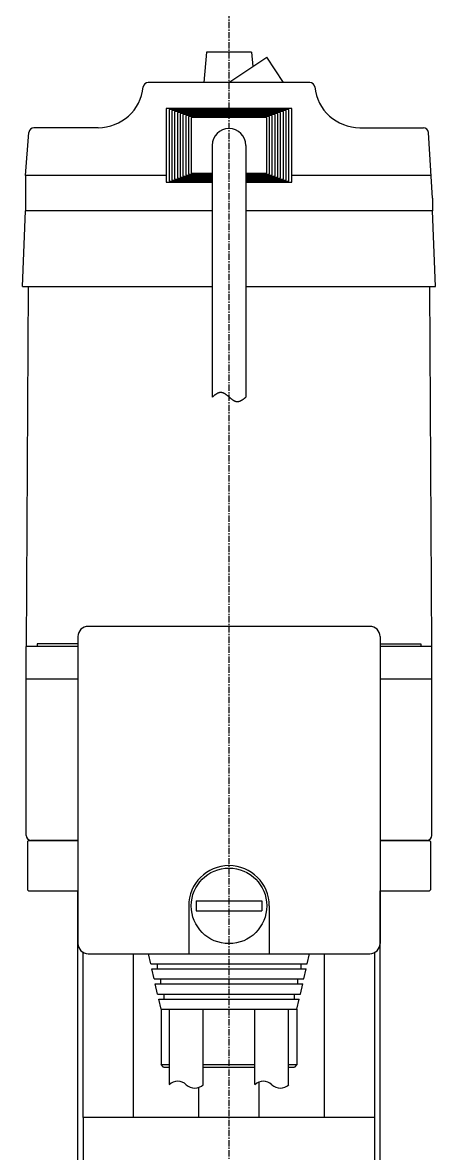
# Model space of a CAD drawing. Extents: x 249 to 1051, y 18 to 1020.
# Drawn here: x 725.5 to 807.5, y 455.4 to 679.9 of the extents above; entities that cross this region are included whole.
import ezdxf

# ---------------------------------------------------------------- set-up
doc = ezdxf.new("R2010")
doc.units = 0
doc.linetypes.add('CENTER', pattern=[2, 1.25, -0.25, 0.25, -0.25])
doc.layers.get('0').update_dxf_attribs({"linetype": 'CONTINUOUS'})
doc.layers.add('CENTER', color=1, linetype='CENTER')

msp = doc.modelspace()

# ---------------------------------------------------------------- linework, layer by layer
at = {"color": 7, "linetype": 'CONTINUOUS'}
for p, q in [((762, 674.02), (761.5, 668.02)), ((771, 674.02), (762, 674.02)), ((771, 674.02), (771.24, 671.17)), ((766.5, 668.02), (774, 673.02)), ((777.33, 668.02), (774, 673.02)), ((782.55, 668.02), (750.45, 668.02)), ((754.05, 662.82), (754.05, 648.22)), ((778.95, 662.82), (754.05, 662.82)), ((754.6, 662.62), (754.6, 648.42)), ((778.4, 662.62), (754.6, 662.62)), ((755.15, 662.42), (755.15, 648.62)), ((777.85, 662.42), (755.15, 662.42)), ((777.85, 648.62), (777.85, 662.42)), ((778.4, 648.42), (778.4, 662.62)), ((778.95, 648.22), (778.95, 662.82)), ((755.7, 662.22), (755.7, 648.82)), ((777.3, 662.22), (755.7, 662.22)), ((756.25, 662.02), (756.25, 649.02)), ((776.75, 662.02), (756.25, 662.02)), ((756.8, 661.82), (756.8, 649.22)), ((776.2, 661.82), (756.8, 661.82)), ((757.35, 661.62), (757.35, 649.42)), ((775.65, 661.62), (757.35, 661.62)), ((757.9, 661.42), (757.9, 649.62)), ((775.1, 661.42), (757.9, 661.42)), ((758.45, 661.22), (758.45, 649.82)), ((774.55, 661.22), (758.45, 661.22)), ((759, 661.02), (759, 650.02)), ((774, 661.02), (759, 661.02)), ((774, 650.02), (774, 661.02)), ((774.55, 649.82), (774.55, 661.22)), ((775.1, 649.62), (775.1, 661.42)), ((775.65, 649.42), (775.65, 661.62)), ((776.2, 649.22), (776.2, 661.82)), ((776.75, 649.02), (776.75, 662.02)), ((777.3, 648.82), (777.3, 662.22)), ((726.1, 649.52), (726.75, 658.09)), ((740.5, 659.02), (727.75, 659.02)), ((792.5, 659.02), (805.12, 659.02)), ((806.9, 645.02), (806.11, 658.08)), ((763.15, 655.52), (763.15, 605.52)), ((769.85, 655.52), (769.85, 605.52)), ((726.1, 649.52), (726.1, 642.52)), ((754.05, 649.52), (726.1, 649.52)), ((756.25, 649.02), (763.15, 649.02)), ((756.8, 649.22), (763.15, 649.22)), ((757.35, 649.42), (763.15, 649.42)), ((757.9, 649.62), (763.15, 649.62)), ((758.45, 649.82), (763.15, 649.82)), ((759, 650.02), (763.15, 650.02)), ((769.85, 650.02), (774, 650.02)), ((769.85, 649.82), (774.55, 649.82)), ((769.85, 649.62), (775.1, 649.62)), ((769.85, 649.42), (775.65, 649.42)), ((769.85, 649.22), (776.2, 649.22)), ((769.85, 649.02), (776.75, 649.02)), ((806.63, 649.52), (778.95, 649.52)), ((754.05, 648.22), (763.15, 648.22)), ((754.6, 648.42), (763.15, 648.42)), ((755.15, 648.62), (763.15, 648.62)), ((755.7, 648.82), (763.15, 648.82)), ((769.85, 648.82), (777.3, 648.82)), ((769.85, 648.62), (777.85, 648.62)), ((769.85, 648.42), (778.4, 648.42)), ((769.85, 648.22), (778.95, 648.22)), ((806.9, 645.02), (806.9, 642.52)), ((725.5, 627.52), (726.1, 642.52)), ((763.15, 642.52), (726.1, 642.52)), ((806.9, 642.52), (769.85, 642.52)), ((807.5, 627.52), (806.9, 642.52)), ((725.5, 627.52), (763.15, 627.52)), ((726.3, 556.02), (726.7, 627.52)), ((769.85, 627.52), (807.5, 627.52)), ((806.3, 627.52), (806.7, 556.02)), ((794.5, 560.02), (738.5, 560.02)), ((736.5, 558.02), (736.5, 497.02)), ((796.5, 558.02), (796.5, 497.02)), ((736.5, 556.02), (726.2, 556.02)), ((726.2, 518.52), (726.2, 556.02)), ((728.42, 556.52), (728.42, 556.02)), ((736.5, 556.52), (728.42, 556.52)), ((796.5, 556.52), (804.58, 556.52)), ((806.8, 556.02), (796.5, 556.02)), ((804.58, 556.52), (804.58, 556.02)), ((806.8, 518.52), (806.8, 556.02)), ((736.5, 549.52), (726.2, 549.52)), ((806.8, 549.52), (796.5, 549.52)), ((726.5, 517.32), (726.7, 517.52)), ((726.5, 517.32), (726.5, 507.72)), ((726.7, 517.52), (736.5, 517.52)), ((736.5, 517.52), (727.2, 517.52)), ((805.8, 517.52), (796.5, 517.52)), ((796.5, 517.52), (806.3, 517.52)), ((806.3, 517.52), (806.5, 517.32)), ((806.5, 517.32), (806.5, 507.72)), ((726.5, 507.72), (726.7, 507.52)), ((726.7, 507.52), (736.5, 507.52)), ((736.5, 427.52), (736.5, 507.52)), ((796.5, 507.52), (806.3, 507.52)), ((796.5, 427.52), (796.5, 507.52)), ((806.5, 507.72), (806.3, 507.52)), ((760, 505.52), (760, 503.52)), ((760, 505.52), (773, 505.52)), ((773, 505.52), (773, 503.52)), ((758.5, 504.52), (758.5, 495.02)), ((760, 503.52), (773, 503.52)), ((774.5, 504.52), (774.5, 495.02)), ((737.5, 462.52), (737.5, 495.28)), ((738.5, 495.02), (794.5, 495.02)), ((747.5, 462.52), (747.5, 495.02)), ((750.96, 493.02), (750.5, 495.02)), ((782.05, 493.02), (782.5, 495.02)), ((785.5, 462.52), (785.5, 495.02)), ((795.5, 462.52), (795.5, 495.28)), ((750.96, 493.02), (782.05, 493.02)), ((751.64, 490.02), (751.18, 492.02)), ((751.18, 492.02), (781.82, 492.02)), ((752.21, 493.02), (752.21, 492.02)), ((780.79, 493.02), (780.79, 492.02)), ((781.36, 490.02), (781.82, 492.02)), ((751.64, 490.02), (781.36, 490.02)), ((752.89, 490.02), (752.89, 489.02)), ((780.11, 490.02), (780.11, 489.02)), ((752.32, 487.02), (751.86, 489.02)), ((751.86, 489.02), (781.14, 489.02)), ((780.68, 487.02), (781.14, 489.02)), ((752.32, 487.02), (780.68, 487.02)), ((753, 484.02), (752.55, 486.02)), ((752.55, 486.02), (780.46, 486.02)), ((753.57, 487.02), (753.57, 486.02)), ((779.43, 487.02), (779.43, 486.02)), ((780, 484.02), (780.46, 486.02)), ((753, 484.02), (753, 473.02)), ((753, 484.02), (780, 484.02)), ((754.65, 469.02), (754.65, 484.02)), ((761.35, 468.99), (761.35, 484.02)), ((771.65, 469.02), (771.65, 484.02)), ((778.35, 468.99), (778.35, 484.02)), ((780, 484.02), (780, 473.02)), ((753, 473.02), (754.65, 473.02)), ((753.5, 472.52), (753, 473.02)), ((753.5, 472.52), (754.65, 472.52)), ((761.35, 473.02), (771.65, 473.02)), ((761.35, 472.52), (771.65, 472.52)), ((778.35, 473.02), (780, 473.02)), ((778.35, 472.52), (779.5, 472.52)), ((780, 473.02), (779.5, 472.52)), ((772.5, 462.52), (772.5, 469.55)), ((760.5, 462.52), (760.5, 468.47)), ((737.5, 462.52), (737.5, 427.52)), ((795.5, 462.52), (737.5, 462.52)), ((795.5, 427.52), (795.5, 462.52))]:
    msp.add_line(p, q, dxfattribs=at)
at = {"color": 7}
msp.add_polyline3d([(763.15, 605.52, 0), (763.19, 605.55, 0), (763.22, 605.58, 0), (763.25, 605.61, 0), (763.29, 605.64, 0), (763.33, 605.67, 0), (763.36, 605.7, 0), (763.39, 605.73, 0), (763.43, 605.76, 0), (763.47, 605.79, 0), (763.5, 605.82, 0), (763.53, 605.85, 0), (763.57, 605.87, 0), (763.6, 605.9, 0), (763.64, 605.93, 0), (763.67, 605.96, 0), (763.71, 605.98, 0), (763.74, 606.01, 0), (763.78, 606.04, 0), (763.81, 606.06, 0), (763.85, 606.09, 0), (763.88, 606.12, 0), (763.92, 606.14, 0), (763.95, 606.16, 0), (763.99, 606.19, 0), (764.02, 606.21, 0), (764.06, 606.23, 0), (764.09, 606.25, 0), (764.13, 606.27, 0), (764.16, 606.29, 0), (764.2, 606.31, 0), (764.23, 606.33, 0), (764.26, 606.35, 0), (764.3, 606.37, 0), (764.34, 606.38, 0), (764.37, 606.4, 0), (764.4, 606.41, 0), (764.44, 606.43, 0), (764.47, 606.44, 0), (764.51, 606.45, 0), (764.54, 606.46, 0), (764.58, 606.47, 0), (764.61, 606.48, 0), (764.65, 606.49, 0), (764.68, 606.5, 0), (764.72, 606.5, 0), (764.75, 606.51, 0), (764.79, 606.51, 0), (764.82, 606.51, 0), (764.86, 606.51, 0), (764.89, 606.51, 0), (764.92, 606.51, 0), (764.96, 606.51, 0), (764.99, 606.5, 0), (765.03, 606.5, 0), (765.06, 606.49, 0), (765.1, 606.48, 0), (765.13, 606.48, 0), (765.17, 606.47, 0), (765.2, 606.46, 0), (765.24, 606.44, 0), (765.27, 606.43, 0), (765.3, 606.42, 0), (765.34, 606.4, 0), (765.38, 606.39, 0), (765.41, 606.37, 0), (765.44, 606.36, 0), (765.48, 606.34, 0), (765.51, 606.32, 0), (765.55, 606.3, 0), (765.58, 606.28, 0), (765.62, 606.26, 0), (765.65, 606.24, 0), (765.68, 606.22, 0), (765.72, 606.19, 0), (765.75, 606.17, 0), (765.79, 606.15, 0), (765.82, 606.12, 0), (765.86, 606.1, 0), (765.89, 606.07, 0), (765.93, 606.05, 0), (765.96, 606.02, 0), (766, 605.99, 0), (766.03, 605.97, 0), (766.07, 605.94, 0), (766.1, 605.91, 0), (766.13, 605.88, 0), (766.17, 605.86, 0), (766.2, 605.83, 0), (766.24, 605.8, 0), (766.27, 605.77, 0), (766.31, 605.74, 0), (766.34, 605.71, 0), (766.38, 605.68, 0), (766.41, 605.65, 0), (766.45, 605.62, 0), (766.48, 605.59, 0), (766.51, 605.56, 0), (766.55, 605.53, 0), (766.59, 605.5, 0), (766.62, 605.48, 0), (766.65, 605.45, 0), (766.69, 605.42, 0), (766.72, 605.39, 0), (766.76, 605.36, 0), (766.79, 605.33, 0), (766.83, 605.3, 0), (766.86, 605.27, 0), (766.9, 605.25, 0), (766.93, 605.22, 0), (766.97, 605.19, 0), (767, 605.16, 0), (767.04, 605.14, 0), (767.07, 605.11, 0), (767.11, 605.08, 0), (767.14, 605.06, 0), (767.18, 605.03, 0), (767.21, 605.01, 0), (767.25, 604.99, 0), (767.28, 604.96, 0), (767.32, 604.94, 0), (767.35, 604.92, 0), (767.39, 604.9, 0), (767.42, 604.88, 0), (767.46, 604.86, 0), (767.49, 604.84, 0), (767.53, 604.82, 0), (767.56, 604.8, 0), (767.6, 604.78, 0), (767.63, 604.77, 0), (767.67, 604.75, 0), (767.7, 604.74, 0), (767.74, 604.72, 0), (767.77, 604.71, 0), (767.81, 604.7, 0), (767.84, 604.69, 0), (767.88, 604.68, 0), (767.91, 604.67, 0), (767.95, 604.66, 0), (767.98, 604.66, 0), (768.02, 604.65, 0), (768.05, 604.65, 0), (768.09, 604.65, 0), (768.13, 604.64, 0), (768.16, 604.64, 0), (768.2, 604.64, 0), (768.23, 604.65, 0), (768.27, 604.65, 0), (768.3, 604.65, 0), (768.34, 604.66, 0), (768.37, 604.66, 0), (768.41, 604.67, 0), (768.45, 604.68, 0), (768.48, 604.69, 0), (768.52, 604.7, 0), (768.55, 604.71, 0), (768.59, 604.72, 0), (768.62, 604.74, 0), (768.66, 604.75, 0), (768.7, 604.76, 0), (768.73, 604.78, 0), (768.77, 604.8, 0), (768.8, 604.81, 0), (768.84, 604.83, 0), (768.88, 604.85, 0), (768.91, 604.87, 0), (768.95, 604.89, 0), (768.99, 604.91, 0), (769.02, 604.93, 0), (769.06, 604.95, 0), (769.09, 604.97, 0), (769.13, 604.99, 0), (769.16, 605.02, 0), (769.2, 605.04, 0), (769.24, 605.07, 0), (769.27, 605.09, 0), (769.31, 605.11, 0), (769.35, 605.14, 0), (769.38, 605.16, 0), (769.42, 605.19, 0), (769.45, 605.22, 0), (769.49, 605.24, 0), (769.53, 605.27, 0), (769.56, 605.3, 0), (769.6, 605.32, 0), (769.63, 605.35, 0), (769.67, 605.38, 0), (769.71, 605.41, 0), (769.74, 605.43, 0), (769.78, 605.46, 0), (769.82, 605.49, 0), (769.85, 605.52, 0)], dxfattribs=at)
at = {"color": 7, "linetype": 'CONTINUOUS'}
msp.add_circle((766.5, 504.52), 7.5, dxfattribs=at)
for centre, radius, start, end in [((740.5, 668.02), 9, 270, 354.2608), ((750.45, 667.02), 1, 90, 174.2608), ((782.55, 667.02), 1, 5.7392, 90), ((792.5, 668.02), 9, 185.7392, 270), ((727.75, 658.02), 1, 90, 175.6724), ((766.5, 655.52), 3.35, 0, 180), ((805.12, 658.02), 1, 3.4479, 90), ((738.5, 558.02), 2, 90, 180), ((794.5, 558.02), 2, 0, 90), ((727.2, 518.52), 1, 180, 270), ((805.8, 518.52), 1, 270, 0), ((766.5, 504.52), 8, 0, 180), ((738.5, 497.02), 2, 180, 270), ((794.5, 497.02), 2, 270, 0), ((756.33, 467.29), 2.41, 45.6997, 134.3003), ((773.33, 467.29), 2.41, 45.6997, 134.3003), ((759.7, 470.74), 2.41, 225.6997, 314.3003), ((776.7, 470.74), 2.41, 225.6997, 314.3003)]:
    msp.add_arc(centre, radius, start, end, dxfattribs=at)
at = {"layer": 'CENTER', "color": 1, "linetype": 'CENTER'}
msp.add_line((766.5, 694.02), (766.5, 42.52), dxfattribs=at)

doc.saveas('drawing.dxf')
